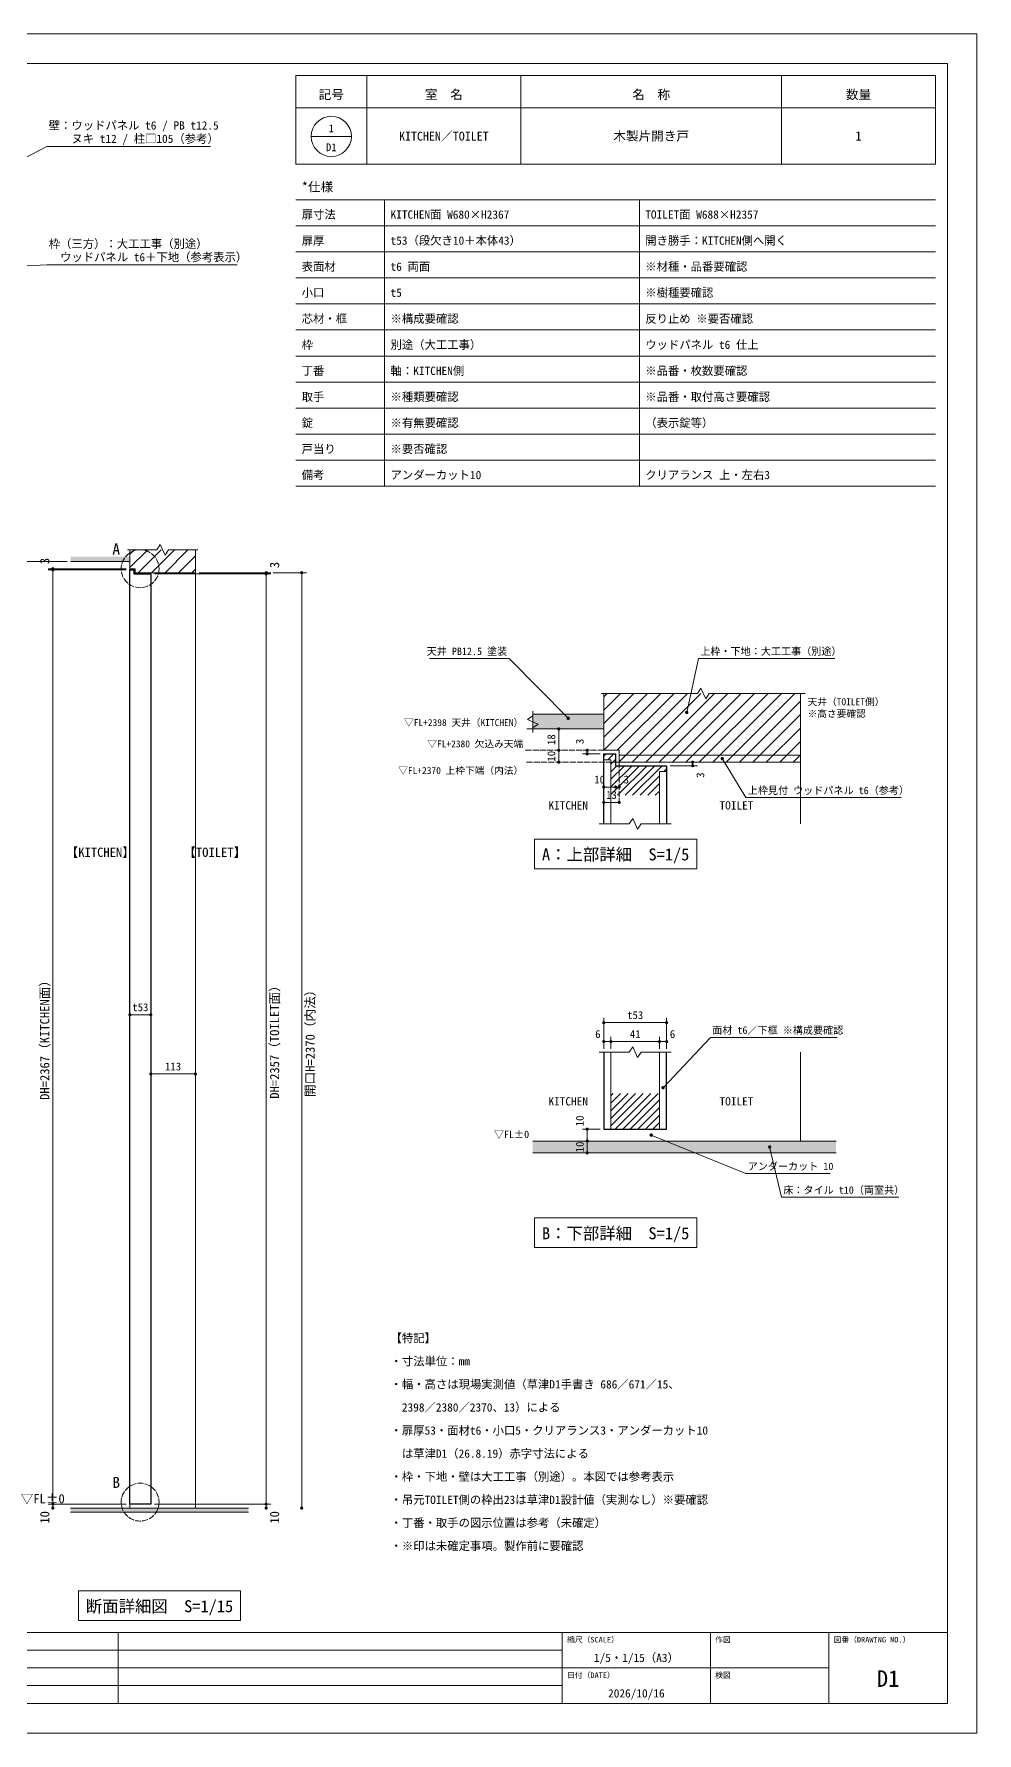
# Model space of a CAD drawing. Header units: millimetres. Extents: x 5 to 415, y 5 to 292.
# Drawn here: x 255.8 to 415, y 5 to 292 of the extents above; entities that cross this region are included whole.
import ezdxf
from ezdxf.enums import TextEntityAlignment as Align

# ---------------------------------------------------------------- set-up
doc = ezdxf.new("R2010")
doc.units = ezdxf.units.MM
doc.linetypes.add('DASHED', pattern=[1.524, 1.27, -0.254])
for name, color, linetype in [('ハッチ', 8, 'Continuous'), ('図名', 7, 'Continuous'), ('図枠', 7, 'Continuous'), ('外形線', 7, 'Continuous'), ('寸法', 7, 'Continuous'), ('文字', 7, 'Continuous'), ('注記', 7, 'Continuous'), ('細線', 7, 'Continuous')]:
    doc.layers.add(name, color=color, linetype=linetype)
doc.styles.add('JP', font='msgothic.ttc')

msp = doc.modelspace()

# ---------------------------------------------------------------- hatches: boundary and pattern name
at = {"layer": 'ハッチ', "true_color": 0x969696}
h = msp.add_hatch(dxfattribs=at)
h.set_pattern_fill('ANSI31', scale=0.503937)
h.paths.add_polyline_path([(272, 204.87), (272, 201.67), (272.87, 201.67), (272.87, 201), (283.07, 201), (283.07, 204.87)])
at = {"layer": 'ハッチ', "true_color": 0xe6e6e6}
for points in [[(262, 202.87), (272, 202.87), (272, 203.7), (262, 203.7)], [(340, 174.6), (352, 174.6), (352, 177.1), (340, 177.1)]]:
    msp.add_hatch(color=7, dxfattribs=at).paths.add_polyline_path(points)
at = {"layer": 'ハッチ', "true_color": 0x969696}
h = msp.add_hatch(dxfattribs=at)
h.set_pattern_fill('ANSI31', scale=0.503937)
h.paths.add_polyline_path([(352, 180.6), (352, 171), (354.6, 171), (354.6, 169), (385.2, 169), (385.2, 180.6)])
at = {"layer": 'ハッチ', "true_color": 0x000000}
h = msp.add_hatch(dxfattribs=at)
h.set_pattern_fill('ANSI31', scale=0.283465)
h.paths.add_polyline_path([(352, 169.4), (352, 170.4), (354, 170.4), (354, 168.4), (362.6, 168.4), (362.6, 167.4), (361.4, 167.4), (361.4, 163.4), (353.2, 163.4), (353.2, 169.4)])
h = msp.add_hatch(dxfattribs=at)
h.set_pattern_fill('ANSI31', scale=0.283465)
h.paths.add_polyline_path([(353.2, 107), (361.4, 107), (361.4, 113), (353.2, 113)])
at = {"layer": 'ハッチ', "true_color": 0xe2e2e2}
for points in [[(340, 103), (391.2, 103), (391.2, 105), (340, 105)], [(262, 42.33), (292, 42.33), (292, 43), (262, 43)]]:
    msp.add_hatch(color=7, dxfattribs=at).paths.add_polyline_path(points)
at = {"layer": '寸法'}
h = msp.add_hatch(color=7, dxfattribs=at)
edge = h.paths.add_edge_path()
edge.add_arc((259, 201.67), 0.28, 0, 360)
h = msp.add_hatch(color=7, dxfattribs=at)
edge = h.paths.add_edge_path()
edge.add_arc((259, 201.47), 0.28, 0, 360)
h = msp.add_hatch(color=7, dxfattribs=at)
edge = h.paths.add_edge_path()
edge.add_arc((295, 201), 0.28, 0, 360)
h = msp.add_hatch(color=7, dxfattribs=at)
edge = h.paths.add_edge_path()
edge.add_arc((295, 200.8), 0.28, 0, 360)
h = msp.add_hatch(color=7, dxfattribs=at)
edge = h.paths.add_edge_path()
edge.add_arc((301, 201), 0.28, 0, 360)
h = msp.add_hatch(color=7, dxfattribs=at)
edge = h.paths.add_edge_path()
edge.add_arc((344.4, 174.6), 0.28, 0, 360)
h = msp.add_hatch(color=7, dxfattribs=at)
edge = h.paths.add_edge_path()
edge.add_arc((344.4, 171), 0.28, 0, 360)
h = msp.add_hatch(color=7, dxfattribs=at)
edge = h.paths.add_edge_path()
edge.add_arc((349.2, 171), 0.28, 0, 360)
h = msp.add_hatch(color=7, dxfattribs=at)
edge = h.paths.add_edge_path()
edge.add_arc((349.2, 170.4), 0.28, 0, 360)
h = msp.add_hatch(color=7, dxfattribs=at)
edge = h.paths.add_edge_path()
edge.add_arc((344.4, 169), 0.28, 0, 360)
h = msp.add_hatch(color=7, dxfattribs=at)
edge = h.paths.add_edge_path()
edge.add_arc((367, 169), 0.28, 0, 360)
h = msp.add_hatch(color=7, dxfattribs=at)
edge = h.paths.add_edge_path()
edge.add_arc((367, 168.4), 0.28, 0, 360)
h = msp.add_hatch(color=7, dxfattribs=at)
edge = h.paths.add_edge_path()
edge.add_arc((352, 164.8), 0.28, 0, 360)
h = msp.add_hatch(color=7, dxfattribs=at)
edge = h.paths.add_edge_path()
edge.add_arc((354, 164.8), 0.28, 0, 360)
h = msp.add_hatch(color=7, dxfattribs=at)
edge = h.paths.add_edge_path()
edge.add_arc((354.6, 164.8), 0.28, 0, 360)
h = msp.add_hatch(color=7, dxfattribs=at)
edge = h.paths.add_edge_path()
edge.add_arc((352, 162.2), 0.28, 0, 360)
h = msp.add_hatch(color=7, dxfattribs=at)
edge = h.paths.add_edge_path()
edge.add_arc((354.6, 162.2), 0.28, 0, 360)
h = msp.add_hatch(color=7, dxfattribs=at)
edge = h.paths.add_edge_path()
edge.add_arc((272, 126.33), 0.28, 0, 360)
h = msp.add_hatch(color=7, dxfattribs=at)
edge = h.paths.add_edge_path()
edge.add_arc((275.53, 126.33), 0.28, 0, 360)
h = msp.add_hatch(color=7, dxfattribs=at)
edge = h.paths.add_edge_path()
edge.add_arc((352, 125), 0.28, 0, 360)
h = msp.add_hatch(color=7, dxfattribs=at)
edge = h.paths.add_edge_path()
edge.add_arc((362.6, 125), 0.28, 0, 360)
h = msp.add_hatch(color=7, dxfattribs=at)
edge = h.paths.add_edge_path()
edge.add_arc((352, 121.8), 0.28, 0, 360)
h = msp.add_hatch(color=7, dxfattribs=at)
edge = h.paths.add_edge_path()
edge.add_arc((353.2, 121.8), 0.28, 0, 360)
h = msp.add_hatch(color=7, dxfattribs=at)
edge = h.paths.add_edge_path()
edge.add_arc((361.4, 121.8), 0.28, 0, 360)
h = msp.add_hatch(color=7, dxfattribs=at)
edge = h.paths.add_edge_path()
edge.add_arc((362.6, 121.8), 0.28, 0, 360)
h = msp.add_hatch(color=7, dxfattribs=at)
edge = h.paths.add_edge_path()
edge.add_arc((275.53, 116.33), 0.28, 0, 360)
h = msp.add_hatch(color=7, dxfattribs=at)
edge = h.paths.add_edge_path()
edge.add_arc((283.07, 116.33), 0.28, 0, 360)
h = msp.add_hatch(color=7, dxfattribs=at)
edge = h.paths.add_edge_path()
edge.add_arc((349.2, 107), 0.28, 0, 360)
h = msp.add_hatch(color=7, dxfattribs=at)
edge = h.paths.add_edge_path()
edge.add_arc((349.2, 105), 0.28, 0, 360)
h = msp.add_hatch(color=7, dxfattribs=at)
edge = h.paths.add_edge_path()
edge.add_arc((349.2, 103), 0.28, 0, 360)
h = msp.add_hatch(color=7, dxfattribs=at)
edge = h.paths.add_edge_path()
edge.add_arc((259, 43.67), 0.28, 0, 360)
h = msp.add_hatch(color=7, dxfattribs=at)
edge = h.paths.add_edge_path()
edge.add_arc((259, 43), 0.28, 0, 360)
h = msp.add_hatch(color=7, dxfattribs=at)
edge = h.paths.add_edge_path()
edge.add_arc((295, 43.67), 0.28, 0, 360)
h = msp.add_hatch(color=7, dxfattribs=at)
edge = h.paths.add_edge_path()
edge.add_arc((295, 43), 0.28, 0, 360)
h = msp.add_hatch(color=7, dxfattribs=at)
edge = h.paths.add_edge_path()
edge.add_arc((301, 43), 0.28, 0, 360)
at = {"layer": '注記'}
h = msp.add_hatch(color=7, dxfattribs=at)
edge = h.paths.add_edge_path()
edge.add_arc((346, 176.4), 0.3, 0, 360)
h = msp.add_hatch(color=7, dxfattribs=at)
edge = h.paths.add_edge_path()
edge.add_arc((366, 177.4), 0.3, 0, 360)
h = msp.add_hatch(color=7, dxfattribs=at)
edge = h.paths.add_edge_path()
edge.add_arc((372, 169.6), 0.3, 0, 360)
h = msp.add_hatch(color=7, dxfattribs=at)
edge = h.paths.add_edge_path()
edge.add_arc((362, 114), 0.3, 0, 360)
h = msp.add_hatch(color=7, dxfattribs=at)
edge = h.paths.add_edge_path()
edge.add_arc((360, 106), 0.3, 0, 360)
h = msp.add_hatch(color=7, dxfattribs=at)
edge = h.paths.add_edge_path()
edge.add_arc((380, 104), 0.3, 0, 360)

# ---------------------------------------------------------------- linework, layer by layer
at = {"layer": '図名', "lineweight": 9}
for points in [[(340.3, 156), (367.7, 156), (367.7, 151), (340.3, 151)], [(340.3, 92), (367.7, 92), (367.7, 87), (340.3, 87)], [(263.3, 29), (290.7, 29), (290.7, 24), (263.3, 24)]]:
    msp.add_lwpolyline(points, close=True, dxfattribs=at)
at = {"layer": '図枠', "lineweight": 9}
msp.add_lwpolyline([(5, 292), (415, 292), (415, 5), (5, 5)], close=True, dxfattribs=at)
at = {"layer": '図枠', "lineweight": 18}
for points in [[(10, 287), (410, 287), (410, 10), (10, 10)], [(300, 285), (408, 285), (408, 270), (300, 270)]]:
    msp.add_lwpolyline(points, close=True, dxfattribs=at)
msp.add_lwpolyline([(10, 22), (410, 22)], dxfattribs=at)
at = {"layer": '図枠', "lineweight": 9}
for points in [[(270, 22), (270, 10)], [(345, 22), (345, 10)], [(370, 22), (370, 10)], [(390, 22), (390, 10)]]:
    msp.add_lwpolyline(points, dxfattribs=at)
at = {"layer": '図枠', "lineweight": 5}
for points in [[(195, 19), (345, 19)], [(195, 16), (345, 16)], [(345, 16), (390, 16)], [(195, 13), (345, 13)]]:
    msp.add_lwpolyline(points, dxfattribs=at)
at = {"layer": '外形線', "lineweight": 18}
for points in [[(272, 204.87), (272, 201.67), (272.87, 201.67), (272.87, 201), (283.07, 201), (283.07, 204.87)], [(262, 202.87), (272, 202.87)], [(352, 180.6), (352, 171), (354.6, 171), (354.6, 169), (385.2, 169), (385.2, 180.6)], [(340, 174.6), (352, 174.6)], [(340, 105), (391.2, 105)], [(262, 43), (292, 43)]]:
    msp.add_lwpolyline(points, dxfattribs=at)
at = {"layer": '外形線', "lineweight": 30}
msp.add_lwpolyline([(272, 43.67), (272, 201.47), (272.67, 201.47), (272.67, 200.8), (275.53, 200.8), (275.53, 43.67)], close=True, dxfattribs=at)
for points in [[(352, 158.6), (352, 170.4), (354, 170.4), (354, 168.4), (362.6, 168.4), (362.6, 158.6)], [(352, 120), (352, 107), (362.6, 107), (362.6, 120)]]:
    msp.add_lwpolyline(points, dxfattribs=at)
at = {"layer": '寸法', "lineweight": 5}
for points in [[(261.4, 202.87), (252.2, 202.87)], [(271.4, 201.67), (258.2, 201.67)], [(271.4, 201.47), (258.2, 201.47)], [(259, 201.67), (259, 43)], [(283.67, 201), (295.8, 201)], [(295, 201), (295, 43)], [(296.2, 201), (301.8, 201)], [(301, 201), (301, 43)], [(276.13, 200.8), (295.8, 200.8)], [(344.4, 174.6), (344.4, 169)], [(351.4, 170.4), (348.4, 170.4)], [(349.2, 171), (349.2, 170.4)], [(363.2, 168.4), (367.8, 168.4)], [(367, 169), (367, 168.4)], [(352, 164.8), (354.6, 164.8)], [(352, 162.2), (354.6, 162.2)], [(272, 126.33), (275.53, 126.33)], [(352, 122.6), (352, 125.8)], [(352, 125), (362.6, 125)], [(362.6, 122.6), (362.6, 125.8)], [(352, 120.6), (352, 122.6)], [(352, 121.8), (362.6, 121.8)], [(353.2, 120.6), (353.2, 122.6)], [(361.4, 120.6), (361.4, 122.6)], [(362.6, 120.6), (362.6, 122.6)], [(275.53, 116.33), (283.07, 116.33)], [(351.4, 107), (348.4, 107)], [(349.2, 107), (349.2, 103)], [(271.4, 43.67), (258.2, 43.67)], [(276.13, 43.67), (295.8, 43.67)]]:
    msp.add_lwpolyline(points, dxfattribs=at)
at = {"layer": '注記', "lineweight": 5}
for points in [[(235, 261), (258, 273)], [(258, 273), (285.6, 273)], [(218, 251), (258, 253)], [(258, 253), (290.1, 253)], [(336, 186.5), (322.6, 186.5)], [(346, 176.4), (336, 186.5)], [(366, 177.4), (368, 186.5)], [(368, 186.5), (391, 186.5)], [(372, 169.6), (376, 163)], [(376, 163), (402.2, 163)], [(362, 114), (370, 122.5)], [(370, 122.5), (391.4, 122.5)], [(360, 106), (376, 99.5)], [(380, 104), (382, 95.5)], [(376, 99.5), (390.2, 99.5)], [(382, 95.5), (401.8, 95.5)]]:
    msp.add_lwpolyline(points, dxfattribs=at)
at = {"layer": '細線', "lineweight": 9}
for points in [[(312, 285), (312, 270)], [(338, 285), (338, 270)], [(382, 285), (382, 270)], [(300, 279.5), (408, 279.5)], [(300, 264), (408, 264)], [(300, 259.6), (408, 259.6)], [(300, 255.2), (408, 255.2)], [(300, 250.8), (408, 250.8)], [(300, 246.4), (408, 246.4)], [(300, 242), (408, 242)], [(300, 237.6), (408, 237.6)], [(300, 233.2), (408, 233.2)], [(300, 228.8), (408, 228.8)], [(300, 224.4), (408, 224.4)], [(300, 220), (408, 220)], [(300, 215.6), (408, 215.6)], [(271.6, 204.87), (276.53, 204.87), (277.13, 205.77), (277.93, 203.97), (278.53, 204.87), (283.47, 204.87)], [(351.6, 180.6), (367.8, 180.6), (368.4, 181.5), (369.2, 179.7), (369.8, 180.6), (386, 180.6)], [(340, 177.6), (340, 176.8), (339.1, 176.2), (340.9, 175.4), (340, 174.8), (340, 174)], [(353.2, 169.4), (353.2, 158.6)], [(361.4, 167.4), (361.4, 158.6)], [(351.2, 158.6), (356.3, 158.6), (356.9, 159.5), (357.7, 157.7), (358.3, 158.6), (363.4, 158.6)], [(351.2, 120), (356.3, 120), (356.9, 120.9), (357.7, 119.1), (358.3, 120), (363.4, 120)], [(353.2, 107), (353.2, 120)], [(361.4, 107), (361.4, 120)]]:
    msp.add_lwpolyline(points, dxfattribs=at)
at = {"layer": '細線', "lineweight": 5}
for points in [[(302.6, 274.7), (309.4, 274.7)], [(315, 264), (315, 215.6)], [(358, 264), (358, 215.6)], [(272, 43), (272, 201.67)], [(283.07, 43), (283.07, 201)], [(352, 169.4), (353.2, 169.4)], [(354.6, 170.2), (385.2, 170.2)], [(361.4, 167.4), (362.6, 167.4)], [(385.2, 169), (385.2, 158.6)], [(352, 158.6), (352, 162.2)], [(385.2, 105), (385.2, 120)], [(340, 103), (391.2, 103)], [(262, 42.33), (292, 42.33)]]:
    msp.add_lwpolyline(points, dxfattribs=at)
at = {"layer": '細線', "lineweight": 9}
msp.add_lwpolyline([(340, 174.6), (352, 174.6), (352, 177.1), (340, 177.1)], close=True, dxfattribs=at)
at = {"layer": '細線', "linetype": 'DASHED', "lineweight": 5, "ltscale": 0.8}
for points in [[(340, 174.6), (338.8, 174.6)], [(352, 171), (338.8, 171)], [(354.6, 169), (338.8, 169)], [(354.6, 169), (354.6, 162.2)]]:
    msp.add_lwpolyline(points, dxfattribs=at)
at = {"layer": '細線', "lineweight": 9}
msp.add_circle((306, 274.7), 3.4, dxfattribs=at)
at = {"layer": '細線', "linetype": 'DASHED', "lineweight": 9, "ltscale": 0.8}
for centre in [(273.73, 201.67), (273.73, 44)]:
    msp.add_circle(centre, 3.2, dxfattribs=at)

# ---------------------------------------------------------------- texts
at = {"layer": '図名', "style": 'JP'}
for s, p in [('A：上部詳細\u3000S=1/5', (354, 152.4)), ('B：下部詳細\u3000S=1/5', (354, 88.4)), ('断面詳細図\u3000S=1/15', (277, 25.4))]:
    msp.add_text(s, height=2.028, dxfattribs=at).set_placement(p, align=Align.CENTER)
at = {"layer": '図枠', "true_color": 0x555555, "style": 'JP'}
for s, p in [('縮尺（SCALE）', (345.8, 20.3)), ('作図', (370.8, 20.3)), ('図番（DRAWING NO.）', (390.8, 20.3)), ('日付（DATE）', (345.8, 14.3)), ('検図', (370.8, 14.3))]:
    msp.add_text(s, height=0.936, dxfattribs=at).set_placement(p)
at = {"layer": '寸法', "style": 'JP'}
for s, height, p in [('3', 1.56, (258.4, 202.97)), ('3', 1.56, (297.2, 202.3)), ('18', 1.326, (343.8, 172.8)), ('3', 1.33, (348.6, 172.5)), ('10', 1.326, (343.8, 170)), ('3', 1.33, (368.96, 166.8)), ('DH=2367（KITCHEN面）', 1.56, (258.4, 122.57)), ('DH=2357（TOILET面）', 1.56, (297.2, 122.23)), ('開口H=2370（内法）', 1.56, (303.2, 122)), ('10', 1.326, (348.6, 108.4)), ('10', 1.326, (348.6, 104)), ('10', 1.56, (258.4, 41.43)), ('10', 1.56, (297.2, 41.43))]:
    msp.add_text(s, height=height, rotation=90, dxfattribs=at).set_placement(p, align=Align.CENTER)
for s, height, p in [('10', 1.326, (351.3, 165.4)), ('3', 1.33, (355.8, 165.4)), ('13', 1.326, (353.3, 162.8)), ('t53', 1.326, (273.77, 126.93)), ('t53', 1.326, (357.3, 125.6)), ('6', 1.33, (351, 122.4)), ('41', 1.326, (357.3, 122.4)), ('6', 1.33, (363.6, 122.4)), ('113', 1.326, (279.3, 116.93))]:
    msp.add_text(s, height=height, dxfattribs=at).set_placement(p, align=Align.CENTER)
at = {"layer": '文字', "style": 'JP'}
for s, height, p in [('記号', 1.56, (306, 281)), ('室\u3000名', 1.56, (325, 281)), ('名\u3000称', 1.56, (360, 281)), ('数量', 1.56, (395, 281)), ('1', 1.33, (306, 275.4)), ('KITCHEN／TOILET', 1.482, (325, 274)), ('木製片開き戸', 1.56, (360, 274)), ('D1', 1.326, (306, 272.2)), ('1', 1.56, (395, 274)), ('KITCHEN', 1.404, (346, 161)), ('TOILET', 1.404, (374.4, 161)), ('【KITCHEN】', 1.56, (267, 153)), ('【TOILET】', 1.56, (286.33, 153)), ('KITCHEN', 1.404, (346, 111)), ('TOILET', 1.404, (374.4, 111)), ('1/5・1/15（A3）', 1.404, (357.5, 17)), ('D1', 2.808, (400, 12.8)), ('2026/10/16', 1.404, (357.5, 11))]:
    msp.add_text(s, height=height, dxfattribs=at).set_placement(p, align=Align.CENTER)
for s, height, p in [('*仕様', 1.56, (301, 265.4)), ('扉寸法', 1.404, (301, 260.8)), ('KITCHEN面 W680×H2367', 1.404, (316, 260.8)), ('TOILET面 W688×H2357', 1.404, (359, 260.8)), ('扉厚', 1.404, (301, 256.4)), ('t53（段欠き10＋本体43）', 1.404, (316, 256.4)), ('開き勝手：KITCHEN側へ開く', 1.404, (359, 256.4)), ('表面材', 1.404, (301, 252)), ('t6 両面', 1.404, (316, 252)), ('小口', 1.404, (301, 247.6)), ('t5', 1.404, (316, 247.6)), ('芯材・框', 1.404, (301, 243.2)), ('枠', 1.4, (301, 238.8)), ('別途（大工工事）', 1.404, (316, 238.8)), ('ウッドパネル t6 仕上', 1.404, (359, 238.8)), ('丁番', 1.404, (301, 234.4)), ('軸：KITCHEN側', 1.404, (316, 234.4)), ('取手', 1.404, (301, 230)), ('錠', 1.4, (301, 225.6)), ('（表示錠等）', 1.404, (359, 225.6)), ('戸当り', 1.404, (301, 221.2)), ('備考', 1.404, (301, 216.8)), ('アンダーカット10', 1.404, (316, 216.8)), ('クリアランス 上・左右3', 1.404, (359, 216.8)), ('【特記】', 1.404, (316, 71)), ('・寸法単位：mm', 1.404, (316, 67.1)), ('・幅・高さは現場実測値（草津D1手書き 686／671／15、', 1.404, (316, 63.2)), ('\u30002398／2380／2370、13）による', 1.404, (316, 59.3)), ('・扉厚53・面材t6・小口5・クリアランス3・アンダーカット10', 1.404, (316, 55.4)), ('\u3000は草津D1（26.8.19）赤字寸法による', 1.404, (316, 51.5)), ('・枠・下地・壁は大工工事（別途）。本図では参考表示', 1.404, (316, 47.6)), ('・丁番・取手の図示位置は参考（未確定）', 1.404, (316, 39.8))]:
    msp.add_text(s, height=height, dxfattribs=at).set_placement(p)
at = {"layer": '文字', "true_color": 0xd81e1e, "style": 'JP'}
for s, height, p in [('※材種・品番要確認', 1.404, (359, 252)), ('※樹種要確認', 1.404, (359, 247.6)), ('※構成要確認', 1.404, (316, 243.2)), ('反り止め ※要否確認', 1.404, (359, 243.2)), ('※品番・枚数要確認', 1.404, (359, 234.4)), ('※種類要確認', 1.404, (316, 230)), ('※品番・取付高さ要確認', 1.404, (359, 230)), ('※有無要確認', 1.404, (316, 225.6)), ('※要否確認', 1.404, (316, 221.2)), ('天井（TOILET側）', 1.17, (386.4, 178.6)), ('※高さ要確認', 1.17, (386.4, 176.6)), ('・吊元TOILET側の枠出23は草津D1設計値（実測なし）※要確認', 1.404, (316, 43.7)), ('・※印は未確定事項。製作前に要確認', 1.404, (316, 35.9))]:
    msp.add_text(s, height=height, dxfattribs=at).set_placement(p)
at = {"layer": '文字', "style": 'JP'}
for s, height, p in [('A', 1.87, (270.33, 204.07)), ('▽FL+2398 天井（KITCHEN）', 1.17, (338.4, 175.1)), ('▽FL+2380 欠込み天端', 1.17, (338.4, 171.5)), ('▽FL+2370 上枠下端（内法）', 1.17, (338.4, 167)), ('▽FL±0', 1.248, (339.4, 105.5)), ('B', 1.87, (270.33, 46.4)), ('▽FL±0', 1.56, (261, 43.8))]:
    msp.add_text(s, height=height, dxfattribs=at).set_placement(p, align=Align.RIGHT)
at = {"layer": '注記', "style": 'JP'}
for s, height, p in [('壁：ウッドパネル t6 / PB t12.5', 1.404, (258.3, 275.85)), ('\u3000\u3000ヌキ t12 / 柱□105（参考）', 1.404, (258.3, 273.6)), ('枠（三方）：大工工事（別途）', 1.404, (258.3, 255.85)), ('\u3000ウッドパネル t6＋下地（参考表示）', 1.404, (258.3, 253.6)), ('上枠・下地：大工工事（別途）', 1.248, (368.3, 187.1)), ('上枠見付 ウッドパネル t6（参考）', 1.248, (376.3, 163.6)), ('アンダーカット 10', 1.248, (376.3, 100.1)), ('床：タイル t10（両室共）', 1.248, (382.3, 96.1))]:
    msp.add_text(s, height=height, dxfattribs=at).set_placement(p)
msp.add_text('天井 PB12.5 塗装', height=1.248, dxfattribs=at).set_placement((335.7, 187.1), align=Align.RIGHT)
at = {"layer": '注記', "true_color": 0xd81e1e, "style": 'JP'}
msp.add_text('面材 t6／下框 ※構成要確認', height=1.248, dxfattribs=at).set_placement((370.3, 123.1))

doc.saveas('drawing.dxf')
